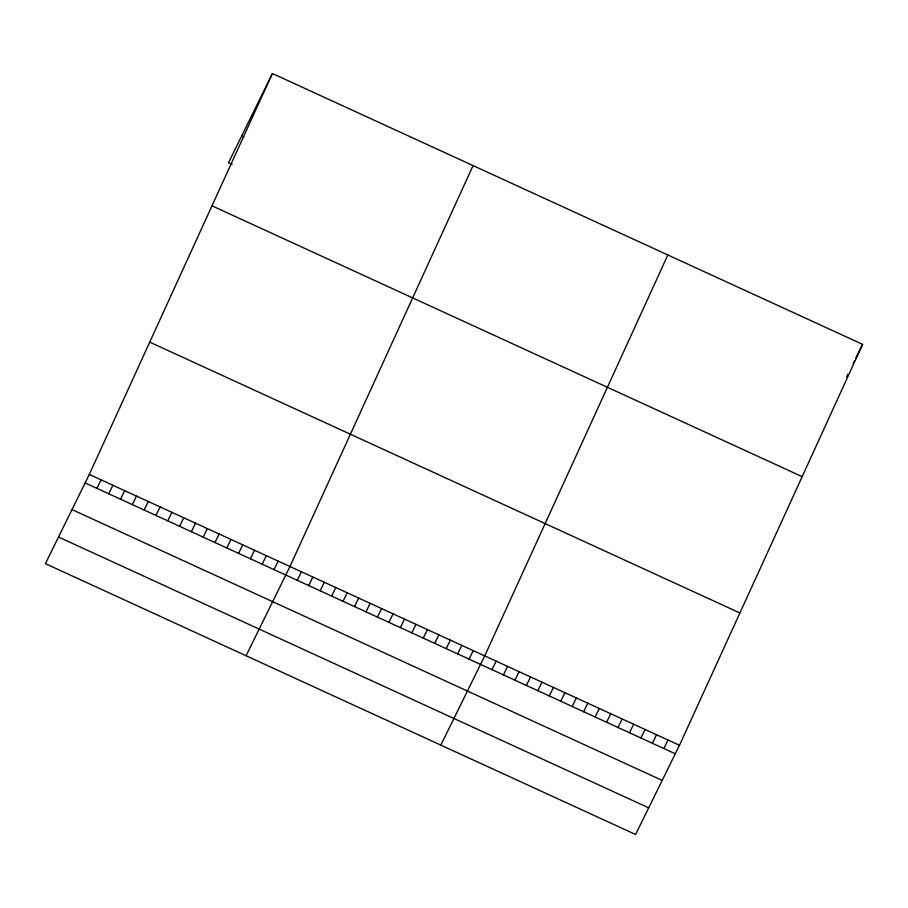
<?xml version="1.0" encoding="UTF-8"?>
<svg xmlns="http://www.w3.org/2000/svg" width="908" height="908" viewBox="0 0 908 908"><rect width="100%" height="100%" fill="white"/><g stroke="black" fill="none" stroke-linecap="round" stroke-linejoin="round"><path stroke-width="1.36" d="M89.302 474.441L272.411 73.514L862.6 344.348L679.479 745.275L635.589 834.486L45.4 563.652L89.302 474.441L679.479 745.275M473.079 165.597L289.958 566.524L246.057 655.735M667.834 254.978L484.724 655.894L440.823 745.105M272.411 73.514L228.521 162.725L232.062 164.348M96.918 488.368L101.106 479.855M108.722 493.782L112.91 485.269M120.526 499.196L124.714 490.683M132.33 504.61L136.518 496.109M144.134 510.035L148.322 501.522M155.938 515.449L160.126 506.936M167.742 520.863L171.93 512.35M179.546 526.277L183.722 517.776M191.35 531.702L195.526 523.19M203.154 537.116L207.33 528.604M214.958 542.53L219.134 534.018M226.75 547.944L230.938 539.443M238.554 553.369L242.742 544.857M250.358 558.783L254.546 550.271M262.162 564.197L266.35 555.685M273.966 569.611L278.154 561.11M297.234 580.291L301.422 571.779M308.686 585.546L312.874 577.034M320.138 590.802L324.326 582.289M331.602 596.057L335.79 587.555M343.054 601.312L347.242 592.81M354.517 606.578L358.705 598.066M365.969 611.833L370.158 603.321M377.422 617.088L381.61 608.576M388.885 622.343L393.073 613.842M400.337 627.61L404.525 619.097M411.801 632.865L415.978 624.352M423.253 638.12L427.441 629.607M434.705 643.375L438.893 634.862M446.169 648.63L450.357 640.129M457.621 653.896L461.809 645.384M469.073 659.151L473.261 650.639M491.988 669.661L496.177 661.149M503.452 674.916L507.629 666.415M514.904 680.183L519.092 671.67M526.356 685.438L530.544 676.925M537.82 690.693L542.008 682.18M549.272 695.948L553.46 687.435M560.735 701.203L564.912 692.702M572.188 706.469L576.376 697.957M583.64 711.724L587.828 703.212M595.103 716.98L599.291 708.467M606.555 722.235L610.744 713.722M618.008 727.49L622.196 718.988M629.471 732.756L633.659 724.244M640.923 738.011L645.111 729.499M652.387 743.266L656.563 734.754M846.619 376.831L847.924 374.164M853.168 363.506L854.485 360.851M855.79 358.183L862.6 344.348M663.839 748.521L668.027 740.009M241.619 136.098L243.98 137.176M211.984 205.821L802.173 476.655M149.729 342.134L739.906 612.968M85.114 482.942L675.291 753.776M72.004 509.581L662.193 780.415M58.509 537.014L648.687 807.848"/></g></svg>
